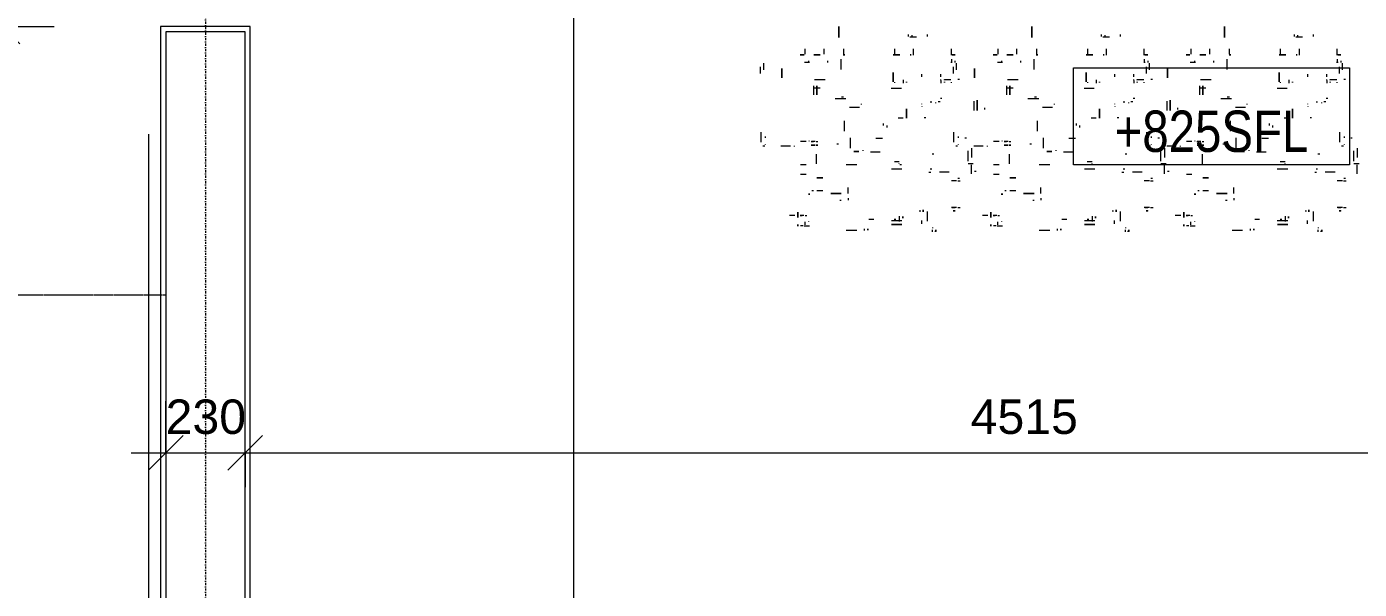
# Model space of a CAD drawing. Header units: millimetres. Extents: x -21051 to 202668, y -15646 to 13691.
# Drawn here: x -12989 to -9125, y 1560 to 3193 of the extents above; entities that cross this region are included whole.
import ezdxf

# ---------------------------------------------------------------- set-up
doc = ezdxf.new("R2010")
doc.units = ezdxf.units.MM
doc.linetypes.add('Dash dot', pattern=[15.875, 6.35, -4.7625, 0, -4.7625])
doc.linetypes.add('Hidden', pattern=[3, 2, -1])
for name, color, linetype, lineweight in [('A-ANNO-DIMS', 211, 'Continuous', 9), ('A-ANNO-DIMS-100', 211, 'Continuous', 9), ('A-DETL-HDLN', 90, 'Hidden', 5), ('A-WALL', 113, 'Continuous', 5), ('G-ANNO-DIMS', 111, 'Continuous', 9), ('G-IMPT', 8, 'Continuous', 5), ('I-FURN', 30, 'Continuous', 5), ('I-WALL', 2, 'Continuous', 5), ('S-GRID', 1, 'Continuous', 9)]:
    doc.layers.add(name, color=color, linetype=linetype, lineweight=lineweight)
doc.layers.get('0').off()
doc.layers.get('I-FURN').off()
doc.styles.add('Arial Narrow_1', font='ARIALN.TTF', dxfattribs={"height": 120})
doc.styles.add('Arial_3', font='arial.ttf', dxfattribs={"height": 100})
doc.dimstyles.new('Arial_1_0', dxfattribs={"dimscale": 304.8, "dimtxt": 102.02594, "dimasz": 0.328084, "dimexe": 0.328084, "dimexo": 0.0625, "dimgap": 0.082021, "dimtad": 1, "dimdec": 0, "dimzin": 0, "dimdsep": 46, "dimtxsty": 'Arial_3', "dimblk1": 'OBLIQUE', "dimblk2": 'OBLIQUE', "dimsah": 1, "dimcen": 0.09, "dimdle": 0.328084, "dimazin": 0, "dimtfac": 1, "dimtdec": 4, "dimtix": 1, "dimtmove": 0, "dimatfit": 3, "dimfxl": 0.492126, "dimfxlon": 1, "dimtvp": 1, "dimtolj": 1, "dimtzin": 0, "dimarcsym": 2})

# ---------------------------------------------------------------- blocks, each defined once
blk = doc.blocks.new('FUR_8_Carpet - _-1171524-00_Ground floor')
at = {"layer": 'G-IMPT'}
for p, q in [((95.1, 1503.4), (99.5, 1503.4)), ((106.1, 1504.4), (106.1, 1499.2)), ((106.1, 1491.9), (106.1, 1493.9)), ((120.3, 1473.8), (120.3, 1445.7)), ((137.1, 1481.8), (137.1, 1472.3)), ((194.5, 1473.2), (224.8, 1473.2)), ((202.1, 1459.1), (202.1, 1474.5)), ((216.9, 1468.4), (211.7, 1468.4)), ((276, 1469.5), (290.2, 1469.5)), ((303, 1500.8), (303, 1495.8)), ((356.1, 1500), (325.3, 1500)), ((477.7, 1487.7), (462.7, 1487.7)), ((465.4, 1473.5), (465.4, 1475.2)), ((475.4, 1484.3), (475.4, 1475.6)), ((481, 1487.7), (488.4, 1487.7)), ((654.5, 1503.4), (658.9, 1503.4)), ((665.4, 1504.4), (665.4, 1499.2)), ((665.4, 1491.9), (665.4, 1493.9)), ((679.7, 1473.8), (679.7, 1445.7)), ((696.4, 1481.8), (696.4, 1472.3)), ((753.9, 1473.2), (784.1, 1473.2)), ((761.5, 1459.1), (761.5, 1474.5)), ((776.3, 1468.4), (771.1, 1468.4)), ((835.4, 1469.5), (849.5, 1469.5)), ((862.3, 1500.8), (862.3, 1495.8)), ((915.4, 1500), (884.6, 1500)), ((1037, 1487.7), (1022, 1487.7)), ((1024.8, 1473.5), (1024.8, 1475.2)), ((1034.8, 1484.3), (1034.8, 1475.6)), ((1040.3, 1487.7), (1047.7, 1487.7)), ((1213.8, 1503.4), (1218.2, 1503.4)), ((1224.8, 1504.4), (1224.8, 1499.2)), ((1224.8, 1491.9), (1224.8, 1493.9)), ((1239.1, 1473.8), (1239.1, 1445.7)), ((1255.8, 1481.8), (1255.8, 1472.3)), ((1313.2, 1473.2), (1343.5, 1473.2)), ((1320.9, 1459.1), (1320.9, 1474.5)), ((1335.6, 1468.4), (1330.4, 1468.4)), ((1394.8, 1469.5), (1408.9, 1469.5)), ((1421.7, 1500.8), (1421.7, 1495.8)), ((1474.8, 1500), (1444, 1500)), ((1596.4, 1487.7), (1581.4, 1487.7)), ((1584.1, 1473.5), (1584.1, 1475.2)), ((1594.1, 1484.3), (1594.1, 1475.6)), ((1599.7, 1487.7), (1607.1, 1487.7)), ((32.7, 1433.8), (25.3, 1433.8)), ((36, 1433.8), (51, 1433.8)), ((41.1, 1444.5), (41.1, 1443.1)), ((140, 1445.2), (144.5, 1445.2)), ((475.4, 1457.2), (470.5, 1457.2)), ((478.6, 1457.2), (489.5, 1457.2)), ((489.1, 1457.2), (483.4, 1457.2)), ((504.8, 1457.2), (520.7, 1457.2)), ((592.1, 1433.8), (584.7, 1433.8)), ((595.4, 1433.8), (610.4, 1433.8)), ((600.4, 1444.5), (600.4, 1443.1)), ((699.4, 1445.2), (703.8, 1445.2)), ((1034.8, 1457.2), (1029.9, 1457.2)), ((1038, 1457.2), (1048.8, 1457.2)), ((1048.4, 1457.2), (1042.7, 1457.2)), ((1064.1, 1457.2), (1076.3, 1457.2)), ((1076.3, 1457.2), (1080, 1457.2)), ((1151.4, 1433.8), (1144, 1433.8)), ((1154.8, 1433.8), (1162.5, 1433.8)), ((1159.3, 1443.8), (1162.5, 1443.8)), ((1162.5, 1443.8), (1159.3, 1443.8)), ((1162.5, 1433.8), (1159.3, 1433.8)), ((1159.8, 1444.5), (1159.8, 1443.1)), ((1162.5, 1433.8), (1169.8, 1433.8)), ((1258.7, 1445.2), (1263.2, 1445.2)), ((1594.1, 1457.2), (1589.3, 1457.2)), ((1597.4, 1457.2), (1608.2, 1457.2)), ((1607.8, 1457.2), (1602.1, 1457.2)), ((1623.5, 1457.2), (1639.4, 1457.2)), ((350.7, 1406.9), (350.7, 1413.1)), ((350.7, 1393.6), (350.7, 1375.8)), ((370.2, 1413.9), (374.6, 1413.9)), ((910, 1406.9), (910, 1413.1)), ((910, 1393.6), (910, 1375.8)), ((929.5, 1413.9), (933.9, 1413.9)), ((1469.4, 1406.9), (1469.4, 1413.1)), ((1469.4, 1393.6), (1469.4, 1375.8)), ((1488.9, 1413.9), (1493.3, 1413.9)), ((32.7, 1357), (25.3, 1357)), ((36, 1357), (51, 1357)), ((424.1, 1385.5), (440.8, 1385.5)), ((451.2, 1385.5), (455.6, 1385.5)), ((592.1, 1357), (584.7, 1357)), ((595.4, 1357), (610.4, 1357)), ((983.4, 1385.5), (1000.1, 1385.5)), ((1010.6, 1385.5), (1015, 1385.5)), ((1151.4, 1357), (1144, 1357)), ((1154.8, 1357), (1162.5, 1357)), ((1162.5, 1357), (1169.8, 1357)), ((1542.8, 1385.5), (1559.5, 1385.5)), ((1569.9, 1385.5), (1574.4, 1385.5)), ((-7.1, 1336.9), (-7.1, 1334.9)), ((-7.1, 1334.9), (-7.1, 1309.9)), ((27.5, 1350.4), (32.2, 1350.4)), ((57.2, 1331.4), (85.7, 1331.4)), ((112.3, 1322.3), (107.9, 1322.3)), ((116, 1331.4), (110.9, 1331.4)), ((194.5, 1322.9), (224.8, 1322.9)), ((472.4, 1338), (488.3, 1338)), ((538.6, 1329.3), (543.4, 1329.3)), ((552.2, 1336.9), (552.2, 1334.9)), ((552.2, 1334.9), (552.2, 1309.9)), ((586.8, 1350.4), (591.6, 1350.4)), ((616.6, 1331.4), (645.1, 1331.4)), ((671.7, 1322.3), (667.2, 1322.3)), ((675.4, 1331.4), (670.2, 1331.4)), ((753.9, 1322.9), (784.1, 1322.9)), ((1031.7, 1338), (1047.6, 1338)), ((1098, 1329.3), (1102.8, 1329.3)), ((1111.6, 1336.9), (1111.6, 1334.9)), ((1111.6, 1334.9), (1111.6, 1309.9)), ((1146.2, 1350.4), (1151, 1350.4)), ((1176, 1331.4), (1182.5, 1331.4)), ((1182.5, 1331.4), (1204.4, 1331.4)), ((1231, 1322.3), (1226.6, 1322.3)), ((1234.8, 1331.4), (1229.6, 1331.4)), ((1313.2, 1322.9), (1343.5, 1322.9)), ((1591.1, 1338), (1607, 1338)), ((-12.1, 1307.8), (2.9, 1307.8)), ((-7.1, 1263.9), (-7.1, 1288.9)), ((-2.5, 1307.8), (1.1, 1307.8)), ((2.9, 1299.3), (2.9, 1294.5)), ((2.9, 1294.5), (2.9, 1269.5)), ((101.7, 1279.7), (107.1, 1279.7)), ((195.8, 1310.3), (200.3, 1310.3)), ((202.1, 1306.4), (202.1, 1305.4)), ((216.4, 1300.3), (202.3, 1300.3)), ((356.1, 1309.2), (325.3, 1309.2)), ((443, 1279.8), (443, 1307.2)), ((472.4, 1309.9), (488.3, 1309.9)), ((547.2, 1307.8), (562.2, 1307.8)), ((552.2, 1263.9), (552.2, 1288.9)), ((556.9, 1307.8), (560.5, 1307.8)), ((562.2, 1299.3), (562.2, 1294.5)), ((562.2, 1294.5), (562.2, 1269.5)), ((661, 1279.7), (666.4, 1279.7)), ((755.2, 1310.3), (759.6, 1310.3)), ((761.5, 1306.4), (761.5, 1305.4)), ((775.8, 1300.3), (761.6, 1300.3)), ((915.4, 1309.2), (884.6, 1309.2)), ((1002.4, 1279.8), (1002.4, 1307.2)), ((1031.7, 1309.9), (1047.6, 1309.9)), ((1106.6, 1307.8), (1121.6, 1307.8)), ((1111.6, 1263.9), (1111.6, 1288.9)), ((1116.3, 1307.8), (1119.8, 1307.8)), ((1121.6, 1299.3), (1121.6, 1294.5)), ((1121.6, 1294.5), (1121.6, 1269.5)), ((1220.4, 1279.7), (1225.8, 1279.7)), ((1314.6, 1310.3), (1319, 1310.3)), ((1320.9, 1306.4), (1320.9, 1305.4)), ((1335.1, 1300.3), (1321, 1300.3)), ((1474.8, 1309.2), (1444, 1309.2)), ((1561.7, 1279.8), (1561.7, 1307.2)), ((1591.1, 1309.9), (1607, 1309.9)), ((-7.1, 1262), (-7.1, 1263.9)), ((30.4, 1252.4), (30.4, 1251.5)), ((32.9, 1256.4), (38.6, 1256.4)), ((44.6, 1215.1), (44.6, 1244.5)), ((257.6, 1273.5), (285.3, 1273.5)), ((262.5, 1273.5), (262.5, 1272.4)), ((307.6, 1267.7), (307.6, 1269.4)), ((343.7, 1261.8), (343.7, 1232.4)), ((378.4, 1250.4), (382.9, 1250.4)), ((443, 1243), (438.2, 1243)), ((446.2, 1243), (457.1, 1243)), ((457.7, 1243), (451, 1243)), ((472.4, 1243), (488.3, 1243)), ((506, 1257.2), (506, 1255.6)), ((517.9, 1256.2), (520.5, 1256.2)), ((520.5, 1256.2), (545.5, 1256.2)), ((552.2, 1262), (552.2, 1263.9)), ((589.7, 1252.4), (589.7, 1251.5)), ((592.2, 1256.4), (597.9, 1256.4)), ((604, 1215.1), (604, 1244.5)), ((817, 1273.5), (844.6, 1273.5)), ((821.8, 1273.5), (821.8, 1272.4)), ((867, 1267.7), (867, 1269.4)), ((903.1, 1261.8), (903.1, 1232.4)), ((937.8, 1250.4), (942.2, 1250.4)), ((1002.4, 1243), (997.5, 1243)), ((1005.6, 1243), (1016.4, 1243)), ((1017.1, 1243), (1010.3, 1243)), ((1031.7, 1243), (1047.6, 1243)), ((1065.3, 1257.2), (1065.3, 1255.6)), ((1077.3, 1256.2), (1079.9, 1256.2)), ((1079.9, 1256.2), (1082.5, 1256.2)), ((1082.5, 1256.2), (1104.9, 1256.2)), ((1111.6, 1262), (1111.6, 1263.9)), ((1149.1, 1252.4), (1149.1, 1251.5)), ((1151.6, 1256.4), (1157.3, 1256.4)), ((1163.3, 1215.1), (1163.3, 1244.5)), ((1376.4, 1273.5), (1404, 1273.5)), ((1381.2, 1273.5), (1381.2, 1272.4)), ((1426.3, 1267.7), (1426.3, 1269.4)), ((1462.4, 1261.8), (1462.4, 1232.4)), ((1497.1, 1250.4), (1501.6, 1250.4)), ((1561.7, 1243), (1556.9, 1243)), ((1565, 1243), (1575.8, 1243)), ((1576.4, 1243), (1569.7, 1243)), ((1591.1, 1243), (1607, 1243)), ((1624.7, 1257.2), (1624.7, 1255.6)), ((1636.6, 1256.2), (1639.3, 1256.2)), ((1639.3, 1256.2), (1664.3, 1256.2)), ((1708.4, 1252.4), (1708.4, 1251.5)), ((1711, 1256.4), (1716.7, 1256.4)), ((1722.7, 1215.1), (1722.7, 1244.5)), ((7.4, 1233.1), (12.1, 1233.1)), ((30.4, 1232.1), (30.4, 1227.8)), ((238.7, 1196.3), (238.7, 1202.4)), ((360.5, 1212.5), (360.5, 1182.7)), ((566.7, 1233.1), (571.5, 1233.1)), ((589.7, 1232.1), (589.7, 1227.8)), ((798.1, 1196.3), (798.1, 1202.4)), ((919.8, 1212.5), (919.8, 1182.7)), ((1126.1, 1233.1), (1130.9, 1233.1)), ((1149.1, 1232.1), (1149.1, 1227.8)), ((1357.4, 1196.3), (1357.4, 1202.4)), ((1479.2, 1212.5), (1479.2, 1182.7)), ((1708.4, 1232.1), (1708.4, 1227.8)), ((125.3, 1173.5), (129.7, 1173.5)), ((205.3, 1173.5), (191.1, 1173.5)), ((248.7, 1190.8), (248.7, 1195.7)), ((684.6, 1173.5), (689, 1173.5)), ((764.6, 1173.5), (750.5, 1173.5)), ((808.1, 1190.8), (808.1, 1195.7)), ((1244, 1173.5), (1248.4, 1173.5)), ((1299.7, 1147.6), (1299.7, 1162.4)), ((1299.7, 1162.4), (1299.7, 1147.6)), ((1324, 1173.5), (1309.8, 1173.5)), ((1367.4, 1190.8), (1367.4, 1195.7)), ((84, 1127.9), (89.7, 1127.9)), ((95.8, 1131.8), (95.8, 1129.8)), ((112.3, 1127.9), (107.9, 1127.9)), ((136.2, 1140), (136.2, 1141.4)), ((136.2, 1134.5), (136.2, 1132.8)), ((311.9, 1135.2), (311.9, 1132.8)), ((346.3, 1143.1), (316.9, 1143.1)), ((514.7, 1146.3), (514.7, 1150)), ((514.7, 1145), (514.7, 1146.3)), ((535.2, 1152.7), (535.2, 1127.7)), ((535.2, 1127.7), (535.2, 1152.7)), ((545.2, 1127.7), (545.2, 1152.7)), ((545.2, 1125.8), (545.2, 1127.7)), ((643.4, 1127.9), (649.1, 1127.9)), ((655.1, 1131.8), (655.1, 1129.8)), ((671.7, 1127.9), (667.2, 1127.9)), ((695.6, 1140), (695.6, 1141.4)), ((695.6, 1134.5), (695.6, 1132.8)), ((871.2, 1135.2), (871.2, 1132.8)), ((905.7, 1143.1), (876.3, 1143.1)), ((1074.1, 1146.3), (1074.1, 1150)), ((1074.1, 1145), (1074.1, 1146.3)), ((1094.6, 1152.7), (1094.6, 1127.7)), ((1094.6, 1127.7), (1094.6, 1152.7)), ((1104.6, 1127.7), (1104.6, 1152.7)), ((1104.6, 1125.8), (1104.6, 1127.7)), ((1202.7, 1127.9), (1208.4, 1127.9)), ((1214.5, 1131.8), (1214.5, 1129.8)), ((1231, 1127.9), (1226.6, 1127.9)), ((1255, 1140), (1255, 1141.4)), ((1255, 1134.5), (1255, 1132.8)), ((1430.6, 1135.2), (1430.6, 1132.8)), ((1465, 1143.1), (1435.7, 1143.1)), ((78.6, 1117.9), (83, 1117.9)), ((225.4, 1087.5), (196, 1087.5)), ((388.3, 1117.9), (357.2, 1117.9)), ((369.9, 1112.9), (363.7, 1112.9)), ((431.6, 1087.5), (449.9, 1087.5)), ((450.7, 1080.7), (450.7, 1107.6)), ((637.9, 1117.9), (642.4, 1117.9)), ((784.7, 1087.5), (755.4, 1087.5)), ((947.7, 1117.9), (916.5, 1117.9)), ((929.2, 1112.9), (923, 1112.9)), ((990.9, 1087.5), (1009.2, 1087.5)), ((1010, 1080.7), (1010, 1107.6)), ((1197.3, 1117.9), (1201.7, 1117.9)), ((1344.1, 1087.5), (1314.8, 1087.5)), ((1507, 1117.9), (1475.9, 1117.9)), ((1488.6, 1112.9), (1482.4, 1112.9)), ((1550.3, 1087.5), (1568.6, 1087.5)), ((1569.4, 1080.7), (1569.4, 1107.6)), ((27.5, 1063), (32.2, 1063)), ((45.9, 1031.2), (45.9, 1045.6)), ((51.1, 1072.5), (51.1, 1070.4)), ((71.5, 1063), (52.4, 1063)), ((81.5, 1065.5), (81.5, 1073)), ((81.5, 1069.7), (81.5, 1071.2)), ((81.5, 1064.1), (81.5, 1062.5)), ((81.5, 1054.5), (81.5, 1047.2)), ((136.2, 1054.5), (136.2, 1047.2)), ((191, 1063.9), (191, 1073)), ((215.2, 1072.3), (215.2, 1070.4)), ((447.7, 1063), (416.6, 1063)), ((543.1, 1057.8), (543.1, 1035.5)), ((543.1, 1035.5), (543.1, 1057.8)), ((586.8, 1063), (591.6, 1063)), ((605.3, 1031.2), (605.3, 1045.6)), ((610.4, 1072.5), (610.4, 1070.4)), ((630.9, 1063), (611.8, 1063)), ((640.9, 1065.5), (640.9, 1073)), ((640.9, 1069.7), (640.9, 1071.2)), ((640.9, 1064.1), (640.9, 1062.5)), ((640.9, 1054.5), (640.9, 1047.2)), ((695.6, 1054.5), (695.6, 1047.2)), ((750.3, 1063.9), (750.3, 1073)), ((774.6, 1072.3), (774.6, 1070.4)), ((1007, 1063), (975.9, 1063)), ((1102.5, 1057.8), (1102.5, 1035.5)), ((1102.5, 1035.5), (1102.5, 1057.8)), ((1146.2, 1063), (1151, 1063)), ((1164.6, 1031.2), (1164.6, 1045.6)), ((1169.8, 1072.5), (1169.8, 1070.4)), ((1182.5, 1063), (1171.1, 1063)), ((1190.2, 1063), (1182.5, 1063)), ((1200.2, 1065.5), (1200.2, 1073)), ((1200.2, 1069.7), (1200.2, 1071.2)), ((1200.2, 1064.1), (1200.2, 1062.5)), ((1200.2, 1054.5), (1200.2, 1047.2)), ((1255, 1054.5), (1255, 1047.2)), ((1309.7, 1063.9), (1309.7, 1073)), ((1333.9, 1072.3), (1333.9, 1070.4)), ((1566.4, 1063), (1535.3, 1063)), ((1661.8, 1057.8), (1661.8, 1035.5)), ((1661.8, 1035.5), (1661.8, 1057.8)), ((1724, 1026.2), (1724, 1045.6)), ((35.9, 1034.7), (35.9, 1029.7)), ((35.9, 1029.7), (35.9, 1015.3)), ((41.1, 1008.5), (41.1, 1013.1)), ((45.9, 1026.2), (45.9, 1031.2)), ((52.9, 1012), (48.5, 1012)), ((51.1, 1003.8), (51.1, 1011.2)), ((370.5, 1034), (370.5, 1003.5)), ((410.2, 1008.5), (410.2, 1013.1)), ((477.2, 1012), (462.2, 1012)), ((464.9, 1008.5), (464.9, 1013.1)), ((595.3, 1034.7), (595.3, 1029.7)), ((595.3, 1029.7), (595.3, 1015.3)), ((600.4, 1008.5), (600.4, 1013.1)), ((605.3, 1026.2), (605.3, 1031.2)), ((612.3, 1012), (607.8, 1012)), ((610.4, 1003.8), (610.4, 1011.2)), ((929.9, 1034), (929.9, 1003.5)), ((969.6, 1008.5), (969.6, 1013.1)), ((1036.5, 1012), (1021.5, 1012)), ((1024.3, 1008.5), (1024.3, 1013.1)), ((1154.6, 1034.7), (1154.6, 1029.7)), ((1154.6, 1029.7), (1154.6, 1015.3)), ((1159.8, 1008.5), (1159.8, 1013.1)), ((1164.6, 1026.2), (1164.6, 1031.2)), ((1171.6, 1012), (1167.2, 1012)), ((1169.8, 1003.8), (1169.8, 1011.2)), ((1489.2, 1034), (1489.2, 1003.5)), ((1528.9, 1008.5), (1528.9, 1013.1)), ((1595.9, 1012), (1580.9, 1012)), ((1583.7, 1008.5), (1583.7, 1013.1)), ((1714, 1034.7), (1714, 1029.7)), ((1714, 1029.7), (1714, 1015.3)), ((51.1, 991.9), (51.1, 973.9)), ((160.5, 991.7), (160.5, 973.9)), ((215.2, 990.9), (215.2, 973.9)), ((363, 989.1), (363, 973.9)), ((420.2, 989.1), (420.2, 973.9)), ((474.9, 989.5), (474.9, 973.9)), ((610.4, 991.9), (610.4, 973.9)), ((719.9, 991.7), (719.9, 973.9)), ((774.6, 990.9), (774.6, 973.9)), ((922.3, 989.1), (922.3, 973.9)), ((979.6, 989.1), (979.6, 973.9)), ((1034.3, 989.5), (1034.3, 973.9)), ((1169.8, 991.9), (1169.8, 973.9)), ((1279.2, 991.7), (1279.2, 973.9)), ((1333.9, 990.9), (1333.9, 973.9)), ((1481.7, 989.1), (1481.7, 973.9)), ((1538.9, 989.1), (1538.9, 973.9)), ((1593.7, 989.5), (1593.7, 973.9)), ((121.2, 935.6), (121.2, 937.9)), ((121.2, 931.7), (121.2, 935.6)), ((165.9, 938.4), (165.9, 939.8)), ((165.9, 934.3), (165.9, 938.4)), ((175.9, 935.6), (175.9, 937.9)), ((175.9, 931.9), (175.9, 935.6)), ((377.6, 909.2), (377.6, 927.6)), ((377.6, 927.6), (377.6, 909.2)), ((680.6, 935.6), (680.6, 937.9)), ((680.6, 931.7), (680.6, 935.6)), ((725.3, 938.4), (725.3, 939.8)), ((725.3, 934.3), (725.3, 938.4)), ((735.3, 935.6), (735.3, 937.9)), ((735.3, 931.9), (735.3, 935.6)), ((936.9, 909.2), (936.9, 927.6)), ((936.9, 927.6), (936.9, 909.2)), ((1239.9, 931.7), (1239.9, 937.9)), ((1284.6, 938.4), (1284.6, 939.8)), ((1284.6, 934.3), (1284.6, 938.4)), ((1294.6, 935.6), (1294.6, 937.9)), ((1294.6, 931.9), (1294.6, 935.6)), ((1496.3, 909.2), (1496.3, 927.6)), ((1496.3, 927.6), (1496.3, 909.2))]:
    blk.add_line(p, q, dxfattribs=at)
at = {"layer": 'G-IMPT', "flags": 128}
for points in [[(96.1, 1499.2), (96.1, 1504.3)], [(194.4, 1483.2), (224.6, 1483.2)], [(293, 1495.8), (293, 1500.4)], [(495.9, 1483.5), (495.9, 1488.1)], [(655.4, 1499.2), (655.4, 1504.3)], [(753.8, 1483.2), (783.9, 1483.2)], [(852.3, 1495.8), (852.3, 1500.4)], [(1055.3, 1483.5), (1055.3, 1488.1)], [(1214.8, 1499.2), (1214.8, 1504.3)], [(1313.2, 1483.2), (1343.3, 1483.2)], [(1411.7, 1495.8), (1411.7, 1500.4)], [(1614.6, 1483.5), (1614.6, 1488.1)], [(40.5, 1443.8), (45.7, 1443.8)], [(133, 1441.1), (133, 1446.5)], [(192.1, 1460.1), (192.1, 1464.7)], [(495.9, 1463.3), (495.9, 1448.1)], [(599.9, 1443.8), (605.1, 1443.8)], [(692.3, 1441.1), (692.3, 1446.5)], [(751.5, 1460.1), (751.5, 1464.7)], [(1055.3, 1463.3), (1055.3, 1448.1)], [(1162.5, 1443.8), (1164.4, 1443.8)], [(1251.7, 1441.1), (1251.7, 1446.5)], [(1310.9, 1460.1), (1310.9, 1464.7)], [(1614.6, 1463.3), (1614.6, 1448.1)], [(370.6, 1393.4), (401, 1393.4)], [(460.9, 1395.5), (465.7, 1395.5)], [(930, 1393.4), (960.3, 1393.4)], [(1020.3, 1395.5), (1025.1, 1395.5)], [(1489.3, 1393.4), (1519.7, 1393.4)], [(1579.7, 1395.5), (1584.4, 1395.5)], [(440.8, 1348), (424.1, 1348)], [(1000.1, 1348), (983.4, 1348)], [(1559.5, 1348), (1542.8, 1348)], [(333.8, 1271.9), (319.7, 1271.9)], [(438.2, 1253), (443, 1253)], [(457.3, 1253), (446.2, 1253)], [(463.5, 1241.8), (463.5, 1240.7)], [(893.2, 1271.9), (879, 1271.9)], [(997.5, 1253), (1002.4, 1253)], [(1016.7, 1253), (1005.6, 1253)], [(1022.9, 1241.8), (1022.9, 1240.7)], [(1452.5, 1271.9), (1438.4, 1271.9)], [(1556.9, 1253), (1561.7, 1253)], [(1576, 1253), (1565, 1253)], [(1582.2, 1241.8), (1582.2, 1240.7)], [(181, 1147.6), (181, 1174.6)], [(740.3, 1147.6), (740.3, 1174.6)], [(1299.7, 1162.4), (1299.7, 1174.6)], [(535.2, 1127.7), (535.2, 1122.6)], [(1094.6, 1127.7), (1094.6, 1122.6)], [(440.7, 1107.6), (440.7, 1080.7)], [(1000, 1107.6), (1000, 1080.7)], [(1559.4, 1107.6), (1559.4, 1080.7)], [(71.5, 1071.1), (71.5, 1069.2)], [(71.5, 1062.5), (71.5, 1065)], [(181, 1071.1), (181, 1069.7)], [(219.5, 1069.1), (219.5, 1042.1)], [(630.9, 1071.1), (630.9, 1069.2)], [(630.9, 1062.5), (630.9, 1065)], [(740.3, 1071.1), (740.3, 1069.7)], [(778.9, 1069.1), (778.9, 1042.1)], [(1190.2, 1071.1), (1190.2, 1069.2)], [(1190.2, 1062.5), (1190.2, 1065)], [(1299.7, 1071.1), (1299.7, 1069.7)], [(1338.2, 1069.1), (1338.2, 1042.1)], [(543.1, 1035.5), (543.1, 1030.8)], [(1102.5, 1035.5), (1102.5, 1030.8)], [(1661.8, 1035.5), (1661.8, 1030.8)], [(49.2, 991.5), (45.7, 991.5), (40.5, 991.5), (45.7, 991.5)], [(170.3, 991.5), (167.6, 991.5)], [(200.5, 991.5), (205.7, 991.5), (219.9, 991.5), (205.7, 991.5)], [(359.9, 991.5), (364.9, 991.5)], [(449.9, 991.5), (431.6, 991.5)], [(489.2, 991.5), (478.2, 991.5)], [(608.6, 991.5), (605.1, 991.5), (599.9, 991.5), (605.1, 991.5)], [(729.7, 991.5), (727, 991.5)], [(759.9, 991.5), (765.1, 991.5), (779.2, 991.5), (765.1, 991.5)], [(919.2, 991.5), (924.3, 991.5)], [(1009.2, 991.5), (990.9, 991.5)], [(1048.6, 991.5), (1037.5, 991.5)], [(1162.5, 991.5), (1159.3, 991.5)], [(1289, 991.5), (1286.4, 991.5)], [(1319.3, 991.5), (1324.4, 991.5), (1338.6, 991.5), (1324.4, 991.5)], [(1478.6, 991.5), (1483.6, 991.5)], [(1568.6, 991.5), (1550.3, 991.5)], [(1607.9, 991.5), (1596.9, 991.5)], [(377.6, 927.6), (377.6, 940.3)], [(936.9, 927.6), (936.9, 940.3)], [(1496.3, 927.6), (1496.3, 940.3)]]:
    blk.add_lwpolyline(points, close=True, dxfattribs=at)
for points in [[(49.3, 1433.8), (45.7, 1433.8), (40.5, 1433.8)], [(608.6, 1433.8), (605.1, 1433.8), (599.9, 1433.8)], [(1168, 1433.8), (1164.4, 1433.8), (1162.5, 1433.8)], [(269.8, 1233.1), (264.7, 1233.1), (250.5, 1233.1)], [(829.2, 1233.1), (824, 1233.1), (809.9, 1233.1)], [(1388.6, 1233.1), (1383.4, 1233.1), (1369.2, 1233.1)], [(1167.9, 991.5), (1164.4, 991.5), (1162.5, 991.5)], [(1162.5, 991.5), (1164.4, 991.5), (1167.9, 991.5)], [(171.1, 938.7), (166, 938.7), (151.8, 938.7)], [(730.5, 938.7), (725.3, 938.7), (711.2, 938.7)], [(1289.9, 938.7), (1284.7, 938.7), (1270.5, 938.7)]]:
    blk.add_lwpolyline(points, dxfattribs=at)
blk = doc.blocks.new('skirting - skirting-1169592-00_Ground floor')
at = {"layer": 'A-WALL'}
blk.add_line((2464.1, 12723.8), (992.5, 12675.4), dxfattribs=at)
blk = doc.blocks.new('Spot Elevations - _-1243852-00_Ground floor')
at = {"layer": 'G-ANNO-DIMS'}
for p, q in [((-4, 0), (-4, 2.8125)), ((-4, 2.8125), (4, 2.8125)), ((4, 2.8125), (4, 0)), ((4, 0), (-4, 0))]:
    blk.add_line(p, q, dxfattribs=at)
blk = doc.blocks.new('DIMBLOCK18-00_Ground floor')
at = {"layer": 'A-ANNO-DIMS-100', "transparency": 16777216}
for p, q in [((-13059.5, 3193.5), (-13109.5, 3243.5)), ((-13059.5, 3193.5), (-13159.5, 3193.5)), ((-13059.5, 1093.5), (-13059.5, 3193.5)), ((-13059.5, 3193.5), (-13009.5, 3143.5)), ((-13059.5, 3193.5), (-12909.5, 3193.5)), ((-13059.5, 1093.5), (-13109.5, 1143.5)), ((-13059.5, 1093.5), (-13159.5, 1093.5)), ((-13059.5, 1093.5), (-13009.5, 1043.5)), ((-13059.5, 1093.5), (-12909.5, 1093.5))]:
    blk.add_line(p, q, dxfattribs=at)
at = {"layer": 'A-ANNO-DIMS-100', "color": 0, "transparency": 16777216, "insert": (-13214.3, 1989.6), "char_height": 100, "width": 369.177, "attachment_point": 1, "rotation": 90, "line_spacing_factor": 0.941778, "style": 'Arial_3'}
blk.add_mtext('2100', dxfattribs=at)
blk = doc.blocks.new('_Oblique')
at = {"color": 0, "linetype": 'ByBlock', "lineweight": -2}
blk.add_line((-0.5, -0.5), (0.5, 0.5), dxfattribs=at)
blk = doc.blocks.new('DIMBLOCK19-00_Ground floor')
at = {"layer": 'A-ANNO-DIMS-100', "transparency": 16777216}
for p, q in [((-13059.5, 4693.5), (-13109.5, 4743.5)), ((-13059.5, 4693.5), (-13159.5, 4693.5)), ((-13059.5, 3193.5), (-13059.5, 4693.5)), ((-13059.5, 4693.5), (-13009.5, 4643.5)), ((-13059.5, 4693.5), (-12909.5, 4693.5)), ((-13059.5, 3193.5), (-13109.5, 3243.5)), ((-13059.5, 3193.5), (-13159.5, 3193.5)), ((-13059.5, 3193.5), (-13009.5, 3143.5)), ((-13059.5, 3193.5), (-12909.5, 3193.5))]:
    blk.add_line(p, q, dxfattribs=at)
at = {"layer": 'A-ANNO-DIMS-100', "color": 0, "transparency": 16777216, "insert": (-13214.3, 3789.6), "char_height": 100, "width": 369.177, "attachment_point": 1, "rotation": 90, "line_spacing_factor": 0.941778, "style": 'Arial_3'}
blk.add_mtext('1500', dxfattribs=at)
blk = doc.blocks.new('DIMBLOCK122-00_Ground floor')
at = {"layer": 'A-ANNO-DIMS-100', "transparency": 16777216}
for p, q in [((-12586, 1956.3), (-12586, 2106.3)), ((-12356, 1956.3), (-12356, 2106.3)), ((-12586, 1956.3), (-12536, 2006.3)), ((-12356, 1956.3), (-12306, 2006.3)), ((-12686, 1956.3), (-12356, 1956.3)), ((-12586, 1956.3), (-12636, 1906.3)), ((-12586, 1956.3), (-12586, 1856.3)), ((-12356, 1956.3), (-12406, 1906.3)), ((-12356, 1956.3), (-12356, 1856.3))]:
    blk.add_line(p, q, dxfattribs=at)
at = {"layer": 'A-ANNO-DIMS-100', "color": 0, "transparency": 16777216, "insert": (-12586.3, 2111.1), "char_height": 100, "width": 276.883, "attachment_point": 1, "line_spacing_factor": 0.941778, "style": 'Arial_3'}
blk.add_mtext('230', dxfattribs=at)
blk = doc.blocks.new('DIMBLOCK123-00_Ground floor')
at = {"layer": 'A-ANNO-DIMS-100', "transparency": 16777216}
for p, q in [((-12356, 1956.3), (-12356, 2106.3)), ((-7841, 1956.3), (-7841, 2106.3)), ((-12356, 1956.3), (-12306, 2006.3)), ((-7841, 1956.3), (-7791, 2006.3)), ((-12356, 1956.3), (-12406, 1906.3)), ((-12356, 1956.3), (-7841, 1956.3)), ((-12356, 1956.3), (-12356, 1856.3)), ((-7841, 1956.3), (-7891, 1906.3)), ((-7841, 1956.3), (-7841, 1856.3))]:
    blk.add_line(p, q, dxfattribs=at)
at = {"layer": 'A-ANNO-DIMS-100', "color": 0, "transparency": 16777216, "insert": (-10252.3, 2111.1), "char_height": 100, "width": 369.177, "attachment_point": 1, "line_spacing_factor": 0.941778, "style": 'Arial_3'}
blk.add_mtext('4515', dxfattribs=at)
blk = doc.blocks.new('DIMBLOCK138-00_Ground floor')
at = {"layer": 'A-ANNO-DIMS-100', "transparency": 16777216}
for p, q in [((-11403.8, 6093.5), (-11453.8, 6143.5)), ((-11403.8, 6093.5), (-11503.8, 6093.5)), ((-11403.8, 6093.5), (-11403.8, 1323.5)), ((-11403.8, 6093.5), (-11353.8, 6043.5)), ((-11403.8, 6093.5), (-11253.8, 6093.5)), ((-11403.8, 1323.5), (-11453.8, 1373.5)), ((-11403.8, 1323.5), (-11503.8, 1323.5)), ((-11403.8, 1323.5), (-11353.8, 1273.5)), ((-11403.8, 1323.5), (-11253.8, 1323.5))]:
    blk.add_line(p, q, dxfattribs=at)
at = {"layer": 'A-ANNO-DIMS-100', "color": 0, "transparency": 16777216, "insert": (-11558.6, 3554.6), "char_height": 100, "width": 369.177, "attachment_point": 1, "rotation": 90, "line_spacing_factor": 0.941778, "style": 'Arial_3'}
blk.add_mtext('4770', dxfattribs=at)

msp = doc.modelspace()

# ---------------------------------------------------------------- linework, layer by layer
at = {"layer": 'A-DETL-HDLN'}
msp.add_line((-12586, 2413.5), (-15986, 2413.5), dxfattribs=at)
at = {"layer": 'A-WALL', "lineweight": 18}
for p, q in [((-12586, 3178.5), (-12586, 1393.5)), ((-12356, 3178.5), (-12586, 3178.5)), ((-12356, 1323.5), (-12356, 3178.5))]:
    msp.add_line(p, q, dxfattribs=at)
at = {"layer": 'I-WALL', "lineweight": 18}
for p, q in [((-12601, 3193.5), (-12601, 1408.5)), ((-12341, 3193.5), (-12601, 3193.5)), ((-12341, 1338.5), (-12341, 3193.5))]:
    msp.add_line(p, q, dxfattribs=at)
at = {"layer": 'S-GRID', "linetype": 'Dash dot', "lineweight": 18}
msp.add_line((-12471, 8463.9), (-12471, -12107.9), dxfattribs=at)

# ---------------------------------------------------------------- block references
at = {"layer": 'A-WALL', "rotation": 88.11700695989701}
msp.add_blockref('skirting - skirting-1169592-00_Ground floor', (0, 0), dxfattribs=at)
at = {"layer": 'G-ANNO-DIMS', "xscale": 99.99999999999994, "yscale": 99.99999999999994, "zscale": 99.99999999999994}
msp.add_blockref('Spot Elevations - _-1243852-00_Ground floor', (-9553.9, 2792.7), dxfattribs=at)
at = {"layer": 'I-FURN', "color": 10, "rotation": 180}
msp.add_blockref('FUR_8_Carpet - _-1171524-00_Ground floor', (-9138.5, 4102.6), dxfattribs=at)

# ---------------------------------------------------------------- texts
at = {"layer": 'G-ANNO-DIMS', "insert": (-9835.1, 2949.8), "char_height": 120, "width": 674.959, "attachment_point": 1, "line_spacing_factor": 0.974696, "style": 'Arial Narrow_1'}
msp.add_mtext('+825SFL', dxfattribs=at)

# ---------------------------------------------------------------- dimensions: what is measured, and where the dimension line sits
at = {"layer": 'A-ANNO-DIMS'}
for base, p1, p2, override, picture, middle in [((-11403.8, 1323.5), (-11253.8, 6093.5), (-11253.8, 1323.5), {"dimpost": '<>', "dimfxl": 4770}, 'DIMBLOCK138-00_Ground floor', (-11479.9, 3708.5)), ((-13059.5, 4693.5), (-12909.5, 3193.5), (-12909.5, 4693.5), {"dimpost": '<>', "dimfxl": 1500}, 'DIMBLOCK19-00_Ground floor', (-13135.5, 3943.5)), ((-13059.5, 3193.5), (-12909.5, 1093.5), (-12909.5, 3193.5), {"dimpost": '<>', "dimfxl": 2100}, 'DIMBLOCK18-00_Ground floor', (-13135.5, 2143.5))]:
    dim = msp.add_linear_dim(base=base, p1=p1, p2=p2, angle=90, dimstyle='Arial_1_0', override=override, dxfattribs=at)
    dim.commit()
    dim.dimension.update_dxf_attribs({"geometry": picture, "text_midpoint": middle})
for base, p1, p2, override, picture, middle in [((-12356, 1956.3), (-12586, 2106.3), (-12356, 2106.3), {"dimpost": '<>', "dimfxl": 230}, 'DIMBLOCK122-00_Ground floor', (-12471, 2032.4)), ((-7841, 1956.3), (-12356, 2106.3), (-7841, 2106.3), {"dimpost": '<>', "dimfxl": 4515}, 'DIMBLOCK123-00_Ground floor', (-10098.5, 2032.3))]:
    dim = msp.add_linear_dim(base=base, p1=p1, p2=p2, dimstyle='Arial_1_0', override=override, dxfattribs=at)
    dim.commit()
    dim.dimension.update_dxf_attribs({"geometry": picture, "text_midpoint": middle})

doc.saveas('drawing.dxf')
